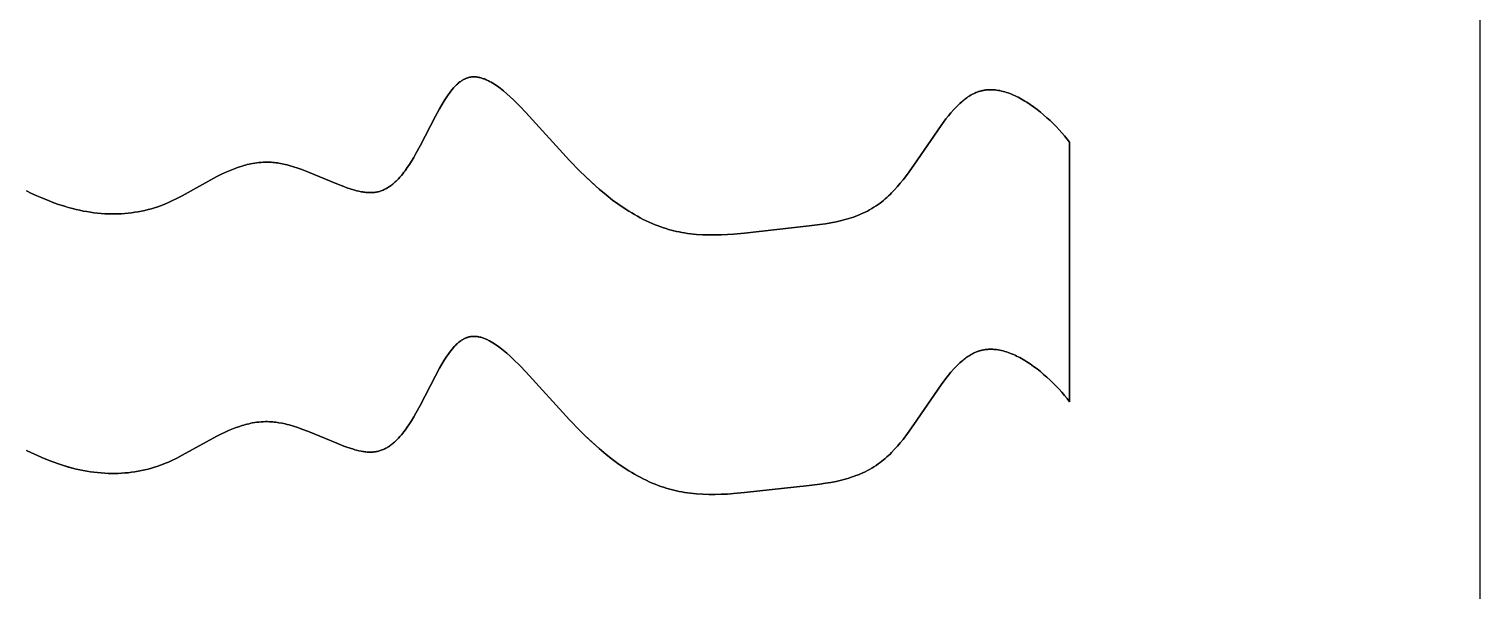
# Model space of a CAD drawing. Header units: feet. Extents: x 0 to 1.5, y 93.18 to 96.08.
# Drawn here: x 1.125 to 1.5, y 93.7493 to 93.8944 of the extents above; entities that cross this region are included whole.
import ezdxf

# ---------------------------------------------------------------- set-up
doc = ezdxf.new("R2010")
doc.units = ezdxf.units.FT
doc.header["$MEASUREMENT"] = 0
doc.layers.add('Default', color=7, linetype='Continuous', true_color=0x000000)

msp = doc.modelspace()

# ---------------------------------------------------------------- linework, layer by layer
at = {"layer": 'Default'}
msp.add_lwpolyline([(0, 96), (1.5, 96), (1.5, 93.33333), (0, 93.33333)], close=True, dxfattribs=at)
for points in [[(1.12438, 93.85249), (1.12568, 93.85186), (1.12699, 93.85126), (1.12832, 93.85067), (1.13023, 93.8499), (1.13144, 93.84944), (1.13266, 93.84901), (1.13389, 93.84861), (1.13523, 93.8482), (1.13621, 93.84794), (1.13719, 93.84769), (1.1381, 93.84749), (1.13902, 93.8473), (1.13993, 93.84714), (1.14086, 93.84699), (1.14178, 93.84686), (1.14271, 93.84676), (1.14363, 93.84667), (1.14456, 93.84661), (1.14544, 93.84657), (1.14631, 93.84655), (1.14718, 93.84655), (1.14805, 93.84657), (1.14892, 93.84661), (1.14979, 93.84666), (1.15065, 93.84674), (1.15151, 93.84684), (1.15237, 93.84697), (1.15323, 93.84711), (1.15408, 93.84727), (1.15493, 93.84746), (1.15578, 93.84767), (1.15662, 93.84789), (1.15746, 93.84815), (1.15829, 93.84842), (1.15895, 93.84866), (1.15898, 93.84867), (1.15965, 93.84893), (1.16031, 93.84919), (1.16103, 93.8495), (1.16175, 93.84983), (1.16317, 93.85051), (1.16457, 93.85123), (1.17355, 93.85619), (1.17461, 93.85673), (1.17568, 93.85724), (1.17654, 93.85762), (1.1774, 93.85799), (1.17828, 93.85833), (1.17916, 93.85865), (1.18005, 93.85893), (1.1805, 93.85907), (1.18096, 93.85919), (1.18141, 93.85931), (1.18187, 93.85942), (1.18233, 93.85952), (1.18279, 93.85961), (1.18333, 93.8597), (1.18388, 93.85978), (1.18443, 93.85985), (1.18498, 93.85989), (1.18553, 93.85993), (1.18608, 93.85995), (1.18664, 93.85995), (1.18719, 93.85993), (1.18759, 93.85991), (1.188, 93.85988), (1.1884, 93.85984), (1.1888, 93.85979), (1.1892, 93.85973), (1.1896, 93.85967), (1.19039, 93.85952), (1.19116, 93.85936), (1.19171, 93.85922), (1.19227, 93.85908), (1.19337, 93.85876), (1.19447, 93.85841), (1.19555, 93.85803), (1.19726, 93.85738), (1.20456, 93.85433), (1.20638, 93.85362), (1.20718, 93.85332), (1.208, 93.85304), (1.20883, 93.85279), (1.20924, 93.85267), (1.20966, 93.85256), (1.21024, 93.85241), (1.21084, 93.85229), (1.21115, 93.85224), (1.21145, 93.85219), (1.21176, 93.85214), (1.21206, 93.85211), (1.21237, 93.85208), (1.21268, 93.85206), (1.21298, 93.85205), (1.21329, 93.85205), (1.2136, 93.85206), (1.2139, 93.85208), (1.21406, 93.85209), (1.21421, 93.8521), (1.21436, 93.85212), (1.21451, 93.85214), (1.21477, 93.85219), (1.21503, 93.85224), (1.21529, 93.8523), (1.21554, 93.85237), (1.21579, 93.85245), (1.21604, 93.85253), (1.21628, 93.85262), (1.21652, 93.85272), (1.21676, 93.85283), (1.217, 93.85294), (1.21723, 93.85306), (1.21746, 93.85318), (1.21768, 93.85332), (1.21791, 93.85346), (1.21813, 93.8536), (1.21835, 93.85375), (1.21857, 93.85392), (1.2188, 93.85409), (1.21902, 93.85427), (1.21924, 93.85445), (1.21945, 93.85464), (1.21967, 93.85483), (1.21987, 93.85503), (1.22008, 93.85523), (1.22048, 93.85564), (1.22086, 93.85606), (1.22123, 93.85649), (1.22159, 93.85693), (1.22189, 93.85732), (1.22219, 93.85771), (1.22277, 93.85852), (1.22332, 93.85934), (1.22385, 93.86018), (1.22444, 93.86115), (1.22501, 93.86214), (1.2261, 93.86415), (1.23002, 93.8718), (1.23109, 93.87377), (1.23168, 93.8748), (1.2323, 93.87583), (1.23296, 93.87684), (1.2333, 93.87733), (1.23364, 93.8778), (1.23399, 93.87827), (1.23435, 93.87871), (1.23471, 93.87913), (1.2349, 93.87934), (1.23508, 93.87953), (1.2351, 93.87955), (1.23529, 93.87975), (1.23549, 93.87994), (1.2357, 93.88013), (1.23591, 93.88032), (1.23612, 93.8805), (1.23634, 93.88067), (1.23657, 93.88084), (1.23668, 93.88092), (1.2368, 93.88099), (1.23692, 93.88107), (1.23703, 93.88114), (1.23715, 93.88122), (1.23728, 93.88128), (1.2374, 93.88135), (1.23752, 93.88142), (1.23765, 93.88148), (1.23778, 93.88153), (1.2379, 93.88159), (1.23803, 93.88164), (1.23816, 93.88169), (1.2383, 93.88174), (1.23843, 93.88178), (1.23856, 93.88182), (1.2387, 93.88185), (1.23884, 93.88189), (1.23896, 93.88191), (1.23908, 93.88193), (1.2392, 93.88195), (1.23933, 93.88197), (1.23945, 93.88198), (1.23957, 93.88199), (1.23969, 93.882), (1.23982, 93.882), (1.23994, 93.88201), (1.24006, 93.88201), (1.24018, 93.882), (1.24031, 93.882), (1.24043, 93.88199), (1.24055, 93.88198), (1.24067, 93.88197), (1.2408, 93.88195), (1.24092, 93.88193), (1.24104, 93.88191), (1.24128, 93.88187), (1.24152, 93.88182), (1.24176, 93.88176), (1.242, 93.88169), (1.24223, 93.88161), (1.24246, 93.88153), (1.24269, 93.88145), (1.24291, 93.88136), (1.24313, 93.88126), (1.24336, 93.88116), (1.24357, 93.88106), (1.24379, 93.88095), (1.24401, 93.88084), (1.24444, 93.8806), (1.24486, 93.88035), (1.24527, 93.88009), (1.24568, 93.87982), (1.24607, 93.87955), (1.24674, 93.87905), (1.24717, 93.87871), (1.24761, 93.87836), (1.24847, 93.87763), (1.24933, 93.87686), (1.25019, 93.87606), (1.25184, 93.87442), (1.25339, 93.87281), (1.26468, 93.8604), (1.26735, 93.85764), (1.26873, 93.8563), (1.27054, 93.85459), (1.27233, 93.85299), (1.27417, 93.85145), (1.27583, 93.85015), (1.2772, 93.84914), (1.2786, 93.84817), (1.28003, 93.84724), (1.28076, 93.8468), (1.28149, 93.84636), (1.28223, 93.84594), (1.28298, 93.84554), (1.28374, 93.84515), (1.2845, 93.84477), (1.28527, 93.84441), (1.28606, 93.84407), (1.28684, 93.84374), (1.28764, 93.84344), (1.2883, 93.84319), (1.28897, 93.84297), (1.28964, 93.84275), (1.29031, 93.84255), (1.29099, 93.84236), (1.29167, 93.84219), (1.29235, 93.84203), (1.29304, 93.84188), (1.29372, 93.84175), (1.2944, 93.84164), (1.29518, 93.84152), (1.29597, 93.84142), (1.29676, 93.84133), (1.29755, 93.84126), (1.29913, 93.84116), (1.30073, 93.84112), (1.30232, 93.84111), (1.30391, 93.84115), (1.30549, 93.84123), (1.30707, 93.84133), (1.30995, 93.84158), (1.32659, 93.84343), (1.32942, 93.84378), (1.33083, 93.84399), (1.33223, 93.84423), (1.33362, 93.8445), (1.33499, 93.84482), (1.33563, 93.84498), (1.33626, 93.84516), (1.33689, 93.84534), (1.33751, 93.84554), (1.33812, 93.84575), (1.33873, 93.84597), (1.33934, 93.84621), (1.33993, 93.84646), (1.34052, 93.84672), (1.3411, 93.847), (1.34168, 93.84729), (1.34225, 93.8476), (1.34282, 93.84792), (1.34338, 93.84826), (1.34393, 93.84862), (1.34447, 93.849), (1.34494, 93.84934), (1.3454, 93.84969), (1.34586, 93.85006), (1.3463, 93.85043), (1.34672, 93.85081), (1.34713, 93.85119), (1.34754, 93.85158), (1.34793, 93.85197), (1.3487, 93.85278), (1.34945, 93.85362), (1.35017, 93.85447), (1.35088, 93.85534), (1.35205, 93.85687), (1.35371, 93.85918), (1.36073, 93.86944), (1.36199, 93.87112), (1.36263, 93.87193), (1.36328, 93.87271), (1.36404, 93.87357), (1.36454, 93.8741), (1.36505, 93.87462), (1.36557, 93.87512), (1.36607, 93.87556), (1.36632, 93.87578), (1.36658, 93.87599), (1.36684, 93.8762), (1.36711, 93.87641), (1.36738, 93.8766), (1.36766, 93.8768), (1.36794, 93.87698), (1.36822, 93.87716), (1.36851, 93.87733), (1.36881, 93.87749), (1.3691, 93.87764), (1.36941, 93.87779), (1.36971, 93.87792), (1.37002, 93.87805), (1.3702, 93.87811), (1.37037, 93.87817), (1.37055, 93.87823), (1.37073, 93.87828), (1.3709, 93.87833), (1.37108, 93.87838), (1.37126, 93.87842), (1.37144, 93.87846), (1.37166, 93.8785), (1.37189, 93.87854), (1.37211, 93.87857), (1.37233, 93.8786), (1.37255, 93.87862), (1.37278, 93.87864), (1.373, 93.87865), (1.37322, 93.87866), (1.37345, 93.87867), (1.37367, 93.87867), (1.37389, 93.87866), (1.37412, 93.87865), (1.37434, 93.87864), (1.37456, 93.87862), (1.37479, 93.8786), (1.37501, 93.87857), (1.37545, 93.87851), (1.37589, 93.87843), (1.37633, 93.87833), (1.37676, 93.87823), (1.37719, 93.87811), (1.37762, 93.87798), (1.37805, 93.87784), (1.37847, 93.87768), (1.37894, 93.8775), (1.37941, 93.8773), (1.37983, 93.87711), (1.38024, 93.87691), (1.38065, 93.87671), (1.38106, 93.8765), (1.38151, 93.87625), (1.38196, 93.87599), (1.38241, 93.87572), (1.38286, 93.87544), (1.38376, 93.87486), (1.38464, 93.87423), (1.38552, 93.87357), (1.38638, 93.87289), (1.38723, 93.87217), (1.38807, 93.87144), (1.38888, 93.87068), (1.38968, 93.86991), (1.39045, 93.86912), (1.39121, 93.86832), (1.39193, 93.86752), (1.39263, 93.86671), (1.39331, 93.8659), (1.39395, 93.8651)], [(1.39395, 93.8651), (1.39331, 93.8659), (1.39263, 93.86671), (1.39193, 93.86752), (1.39121, 93.86832), (1.39045, 93.86912), (1.38968, 93.86991), (1.38888, 93.87068), (1.38807, 93.87144), (1.38723, 93.87217), (1.38638, 93.87289), (1.38552, 93.87357), (1.38464, 93.87423), (1.38376, 93.87486), (1.38286, 93.87544), (1.38241, 93.87572), (1.38196, 93.87599), (1.38151, 93.87625), (1.38106, 93.8765), (1.38065, 93.87671), (1.38024, 93.87691), (1.37983, 93.87711), (1.37941, 93.8773), (1.37894, 93.8775), (1.37847, 93.87768), (1.37805, 93.87784), (1.37762, 93.87798), (1.37719, 93.87811), (1.37676, 93.87823), (1.37633, 93.87833), (1.37589, 93.87843), (1.37545, 93.87851), (1.37501, 93.87857), (1.37479, 93.8786), (1.37456, 93.87862), (1.37434, 93.87864), (1.37412, 93.87865), (1.37389, 93.87866), (1.37367, 93.87867), (1.37345, 93.87867), (1.37322, 93.87866), (1.373, 93.87865), (1.37278, 93.87864), (1.37255, 93.87862), (1.37233, 93.8786), (1.37211, 93.87857), (1.37189, 93.87854), (1.37166, 93.8785), (1.37144, 93.87846), (1.37126, 93.87842), (1.37108, 93.87838), (1.3709, 93.87833), (1.37073, 93.87828), (1.37055, 93.87823), (1.37037, 93.87817), (1.3702, 93.87811), (1.37002, 93.87805), (1.36971, 93.87792), (1.36941, 93.87779), (1.3691, 93.87764), (1.36881, 93.87749), (1.36851, 93.87733), (1.36822, 93.87716), (1.36794, 93.87698), (1.36766, 93.8768), (1.36738, 93.8766), (1.36711, 93.87641), (1.36684, 93.8762), (1.36658, 93.87599), (1.36632, 93.87578), (1.36607, 93.87556), (1.36557, 93.87512), (1.36505, 93.87462), (1.36454, 93.8741), (1.36404, 93.87357), (1.36328, 93.87271), (1.36263, 93.87193), (1.36199, 93.87112), (1.36073, 93.86944), (1.35371, 93.85918), (1.35205, 93.85687), (1.35088, 93.85534), (1.35017, 93.85447), (1.34945, 93.85362), (1.3487, 93.85278), (1.34793, 93.85197), (1.34754, 93.85158), (1.34713, 93.85119), (1.34672, 93.85081), (1.3463, 93.85043), (1.34586, 93.85006), (1.3454, 93.84969), (1.34494, 93.84934), (1.34447, 93.849), (1.34393, 93.84862), (1.34338, 93.84826), (1.34282, 93.84792), (1.34225, 93.8476), (1.34168, 93.84729), (1.3411, 93.847), (1.34052, 93.84672), (1.33993, 93.84646), (1.33934, 93.84621), (1.33873, 93.84597), (1.33812, 93.84575), (1.33751, 93.84554), (1.33689, 93.84534), (1.33626, 93.84516), (1.33563, 93.84498), (1.33499, 93.84482), (1.33362, 93.8445), (1.33223, 93.84423), (1.33083, 93.84399), (1.32942, 93.84378), (1.32659, 93.84343), (1.30995, 93.84158), (1.30707, 93.84133), (1.30549, 93.84123), (1.30391, 93.84115), (1.30232, 93.84111), (1.30073, 93.84112), (1.29913, 93.84116), (1.29755, 93.84126), (1.29676, 93.84133), (1.29597, 93.84142), (1.29518, 93.84152), (1.2944, 93.84164), (1.29372, 93.84175), (1.29304, 93.84188), (1.29235, 93.84203), (1.29167, 93.84219), (1.29099, 93.84236), (1.29031, 93.84255), (1.28964, 93.84275), (1.28897, 93.84297), (1.2883, 93.84319), (1.28764, 93.84344), (1.28684, 93.84374), (1.28606, 93.84407), (1.28527, 93.84441), (1.2845, 93.84477), (1.28374, 93.84515), (1.28298, 93.84554), (1.28223, 93.84594), (1.28149, 93.84636), (1.28076, 93.8468), (1.28003, 93.84724), (1.2786, 93.84817), (1.2772, 93.84914), (1.27583, 93.85015), (1.27417, 93.85145), (1.27233, 93.85299), (1.27012, 93.85498), (1.26873, 93.8563), (1.26735, 93.85764), (1.26468, 93.8604), (1.25339, 93.87281), (1.25184, 93.87442), (1.25019, 93.87606), (1.24933, 93.87686), (1.24847, 93.87763), (1.24761, 93.87836), (1.24717, 93.87871), (1.24674, 93.87905), (1.24607, 93.87955), (1.24568, 93.87982), (1.24527, 93.88009), (1.24486, 93.88035), (1.24444, 93.8806), (1.24401, 93.88084), (1.24379, 93.88095), (1.24357, 93.88106), (1.24336, 93.88116), (1.24313, 93.88126), (1.24291, 93.88136), (1.24269, 93.88145), (1.24246, 93.88153), (1.24223, 93.88161), (1.242, 93.88169), (1.24176, 93.88176), (1.24152, 93.88182), (1.24128, 93.88187), (1.24104, 93.88191), (1.24092, 93.88193), (1.2408, 93.88195), (1.24067, 93.88197), (1.24055, 93.88198), (1.24043, 93.88199), (1.24031, 93.882), (1.24018, 93.882), (1.24006, 93.88201), (1.23994, 93.88201), (1.23982, 93.882), (1.23969, 93.882), (1.23957, 93.88199), (1.23945, 93.88198), (1.23933, 93.88197), (1.2392, 93.88195), (1.23908, 93.88193), (1.23896, 93.88191), (1.23884, 93.88189), (1.2387, 93.88185), (1.23856, 93.88182), (1.23843, 93.88178), (1.2383, 93.88174), (1.23816, 93.88169), (1.23803, 93.88164), (1.2379, 93.88159), (1.23778, 93.88153), (1.23765, 93.88148), (1.23752, 93.88142), (1.2374, 93.88135), (1.23728, 93.88128), (1.23715, 93.88122), (1.23703, 93.88114), (1.23692, 93.88107), (1.2368, 93.88099), (1.23668, 93.88092), (1.23657, 93.88084), (1.23634, 93.88067), (1.23612, 93.8805), (1.23591, 93.88032), (1.2357, 93.88013), (1.23549, 93.87994), (1.23529, 93.87975), (1.2351, 93.87955), (1.23508, 93.87953), (1.2349, 93.87934), (1.23471, 93.87913), (1.23435, 93.87871), (1.23399, 93.87827), (1.23364, 93.8778), (1.2333, 93.87733), (1.23296, 93.87684), (1.2323, 93.87583), (1.23168, 93.8748), (1.23109, 93.87377), (1.23002, 93.8718), (1.2261, 93.86415), (1.22501, 93.86214), (1.22444, 93.86115), (1.22385, 93.86018), (1.22332, 93.85934), (1.22277, 93.85852), (1.22219, 93.85771), (1.22189, 93.85732), (1.22159, 93.85693), (1.22123, 93.85649), (1.22086, 93.85606), (1.22048, 93.85564), (1.22008, 93.85523), (1.21987, 93.85503), (1.21967, 93.85483), (1.21945, 93.85464), (1.21924, 93.85445), (1.21902, 93.85427), (1.2188, 93.85409), (1.21857, 93.85392), (1.21835, 93.85375), (1.21813, 93.8536), (1.21791, 93.85346), (1.21768, 93.85332), (1.21746, 93.85318), (1.21723, 93.85306), (1.217, 93.85294), (1.21676, 93.85283), (1.21652, 93.85272), (1.21628, 93.85262), (1.21604, 93.85253), (1.21579, 93.85245), (1.21554, 93.85237), (1.21529, 93.8523), (1.21503, 93.85224), (1.21477, 93.85219), (1.21451, 93.85214), (1.21436, 93.85212), (1.21421, 93.8521), (1.21406, 93.85209), (1.2139, 93.85208), (1.2136, 93.85206), (1.21329, 93.85205), (1.21298, 93.85205), (1.21268, 93.85206), (1.21237, 93.85208), (1.21206, 93.85211), (1.21176, 93.85214), (1.21145, 93.85219), (1.21115, 93.85224), (1.21084, 93.85229), (1.21024, 93.85241), (1.20966, 93.85256), (1.20924, 93.85267), (1.20883, 93.85279), (1.208, 93.85304), (1.20718, 93.85332), (1.20638, 93.85362), (1.20456, 93.85433), (1.19726, 93.85738), (1.19555, 93.85803), (1.19447, 93.85841), (1.19337, 93.85876), (1.19227, 93.85908), (1.19171, 93.85922), (1.19116, 93.85936), (1.19039, 93.85952), (1.1896, 93.85967), (1.1892, 93.85973), (1.1888, 93.85979), (1.1884, 93.85984), (1.188, 93.85988), (1.18759, 93.85991), (1.18719, 93.85993), (1.18664, 93.85995), (1.18608, 93.85995), (1.18553, 93.85993), (1.18498, 93.85989), (1.18443, 93.85985), (1.18388, 93.85978), (1.18333, 93.8597), (1.18279, 93.85961), (1.18233, 93.85952), (1.18187, 93.85942), (1.18141, 93.85931), (1.18096, 93.85919), (1.1805, 93.85907), (1.18005, 93.85893), (1.17916, 93.85865), (1.17828, 93.85833), (1.1774, 93.85799), (1.17654, 93.85762), (1.17568, 93.85724), (1.17461, 93.85673), (1.17355, 93.85619), (1.16457, 93.85123), (1.16317, 93.85051), (1.16175, 93.84983), (1.16103, 93.8495), (1.16031, 93.84919), (1.15965, 93.84893), (1.15898, 93.84867), (1.15895, 93.84866), (1.15829, 93.84842), (1.15746, 93.84815), (1.15662, 93.84789), (1.15578, 93.84767), (1.15493, 93.84746), (1.15408, 93.84727), (1.15323, 93.84711), (1.15237, 93.84697), (1.15151, 93.84684), (1.15065, 93.84674), (1.14979, 93.84666), (1.14892, 93.84661), (1.14805, 93.84657), (1.14718, 93.84655), (1.14631, 93.84655), (1.14544, 93.84657), (1.14456, 93.84661), (1.14363, 93.84667), (1.14271, 93.84676), (1.14178, 93.84686), (1.14086, 93.84699), (1.13993, 93.84714), (1.13902, 93.8473), (1.1381, 93.84749), (1.13719, 93.84769), (1.13621, 93.84794), (1.13512, 93.84823), (1.13389, 93.84861), (1.13266, 93.84901), (1.13144, 93.84944), (1.13023, 93.8499), (1.12832, 93.85067), (1.12699, 93.85126), (1.12568, 93.85186), (1.12438, 93.85249)], [(1.39395, 93.79799), (1.39395, 93.8651)], [(1.39395, 93.8651), (1.39395, 93.79799)], [(1.12438, 93.78538), (1.12568, 93.78475), (1.12699, 93.78414), (1.12832, 93.78356), (1.13023, 93.78278), (1.13144, 93.78233), (1.13266, 93.7819), (1.13389, 93.78149), (1.13523, 93.78109), (1.13621, 93.78083), (1.13719, 93.78058), (1.1381, 93.78038), (1.13902, 93.78019), (1.13993, 93.78002), (1.14086, 93.77988), (1.14178, 93.77975), (1.14271, 93.77965), (1.14363, 93.77956), (1.14456, 93.7795), (1.14544, 93.77946), (1.14631, 93.77944), (1.14718, 93.77944), (1.14805, 93.77945), (1.14892, 93.77949), (1.14979, 93.77955), (1.15065, 93.77963), (1.15151, 93.77973), (1.15237, 93.77985), (1.15323, 93.78), (1.15408, 93.78016), (1.15493, 93.78035), (1.15578, 93.78055), (1.15662, 93.78078), (1.15746, 93.78103), (1.15829, 93.78131), (1.15895, 93.78155), (1.15898, 93.78156), (1.15965, 93.78181), (1.16031, 93.78208), (1.16103, 93.78239), (1.16175, 93.78272), (1.16317, 93.7834), (1.16457, 93.78412), (1.17355, 93.78907), (1.17461, 93.78961), (1.17568, 93.79013), (1.17654, 93.79051), (1.1774, 93.79087), (1.17828, 93.79122), (1.17916, 93.79153), (1.18005, 93.79182), (1.1805, 93.79195), (1.18096, 93.79208), (1.18141, 93.7922), (1.18187, 93.7923), (1.18233, 93.7924), (1.18279, 93.79249), (1.18333, 93.79259), (1.18388, 93.79267), (1.18443, 93.79273), (1.18498, 93.79278), (1.18553, 93.79282), (1.18608, 93.79283), (1.18664, 93.79284), (1.18719, 93.79282), (1.18759, 93.7928), (1.188, 93.79277), (1.1884, 93.79273), (1.1888, 93.79268), (1.1892, 93.79262), (1.1896, 93.79256), (1.19039, 93.79241), (1.19116, 93.79225), (1.19171, 93.79211), (1.19227, 93.79197), (1.19337, 93.79165), (1.19447, 93.79129), (1.19555, 93.79092), (1.19726, 93.79027), (1.20456, 93.78722), (1.20638, 93.78651), (1.20718, 93.78621), (1.208, 93.78593), (1.20883, 93.78567), (1.20924, 93.78556), (1.20966, 93.78544), (1.21024, 93.7853), (1.21084, 93.78518), (1.21115, 93.78512), (1.21145, 93.78507), (1.21176, 93.78503), (1.21206, 93.785), (1.21237, 93.78497), (1.21268, 93.78495), (1.21298, 93.78494), (1.21329, 93.78494), (1.2136, 93.78495), (1.2139, 93.78496), (1.21406, 93.78498), (1.21421, 93.78499), (1.21436, 93.78501), (1.21451, 93.78503), (1.21477, 93.78508), (1.21503, 93.78513), (1.21529, 93.78519), (1.21554, 93.78526), (1.21579, 93.78533), (1.21604, 93.78542), (1.21628, 93.78551), (1.21652, 93.78561), (1.21676, 93.78571), (1.217, 93.78583), (1.21723, 93.78595), (1.21746, 93.78607), (1.21768, 93.7862), (1.21791, 93.78634), (1.21813, 93.78649), (1.21835, 93.78664), (1.21857, 93.78681), (1.2188, 93.78698), (1.21902, 93.78716), (1.21924, 93.78734), (1.21945, 93.78753), (1.21967, 93.78772), (1.21987, 93.78791), (1.22008, 93.78811), (1.22048, 93.78852), (1.22086, 93.78895), (1.22123, 93.78938), (1.22159, 93.78982), (1.22189, 93.7902), (1.22219, 93.7906), (1.22277, 93.79141), (1.22332, 93.79223), (1.22385, 93.79306), (1.22444, 93.79404), (1.22501, 93.79503), (1.2261, 93.79704), (1.23002, 93.80469), (1.23109, 93.80666), (1.23168, 93.80769), (1.2323, 93.80872), (1.23296, 93.80972), (1.2333, 93.81021), (1.23364, 93.81069), (1.23399, 93.81115), (1.23435, 93.8116), (1.23471, 93.81202), (1.2349, 93.81222), (1.23508, 93.81242), (1.2351, 93.81244), (1.23529, 93.81264), (1.23549, 93.81283), (1.2357, 93.81302), (1.23591, 93.8132), (1.23612, 93.81338), (1.23634, 93.81356), (1.23657, 93.81372), (1.23668, 93.8138), (1.2368, 93.81388), (1.23692, 93.81396), (1.23703, 93.81403), (1.23715, 93.8141), (1.23728, 93.81417), (1.2374, 93.81424), (1.23752, 93.8143), (1.23765, 93.81436), (1.23778, 93.81442), (1.2379, 93.81448), (1.23803, 93.81453), (1.23816, 93.81458), (1.2383, 93.81462), (1.23843, 93.81467), (1.23856, 93.81471), (1.2387, 93.81474), (1.23884, 93.81477), (1.23896, 93.8148), (1.23908, 93.81482), (1.2392, 93.81484), (1.23933, 93.81486), (1.23945, 93.81487), (1.23957, 93.81488), (1.23969, 93.81489), (1.23982, 93.81489), (1.23994, 93.81489), (1.24006, 93.81489), (1.24018, 93.81489), (1.24031, 93.81489), (1.24043, 93.81488), (1.24055, 93.81487), (1.24067, 93.81485), (1.2408, 93.81484), (1.24092, 93.81482), (1.24104, 93.8148), (1.24128, 93.81476), (1.24152, 93.8147), (1.24176, 93.81464), (1.242, 93.81457), (1.24223, 93.8145), (1.24246, 93.81442), (1.24269, 93.81433), (1.24291, 93.81424), (1.24313, 93.81415), (1.24336, 93.81405), (1.24357, 93.81395), (1.24379, 93.81384), (1.24401, 93.81372), (1.24444, 93.81349), (1.24486, 93.81324), (1.24527, 93.81298), (1.24568, 93.81271), (1.24607, 93.81243), (1.24674, 93.81194), (1.24717, 93.8116), (1.24761, 93.81125), (1.24847, 93.81052), (1.24933, 93.80974), (1.25019, 93.80894), (1.25184, 93.80731), (1.25339, 93.80569), (1.26468, 93.79329), (1.26735, 93.79053), (1.26873, 93.78918), (1.27054, 93.78748), (1.27233, 93.78588), (1.27417, 93.78434), (1.27583, 93.78304), (1.2772, 93.78203), (1.2786, 93.78105), (1.28003, 93.78013), (1.28076, 93.77968), (1.28149, 93.77925), (1.28223, 93.77883), (1.28298, 93.77843), (1.28374, 93.77804), (1.2845, 93.77766), (1.28527, 93.7773), (1.28606, 93.77696), (1.28684, 93.77663), (1.28764, 93.77632), (1.2883, 93.77608), (1.28897, 93.77585), (1.28964, 93.77564), (1.29031, 93.77544), (1.29099, 93.77525), (1.29167, 93.77508), (1.29235, 93.77492), (1.29304, 93.77477), (1.29372, 93.77464), (1.2944, 93.77452), (1.29518, 93.77441), (1.29597, 93.77431), (1.29676, 93.77422), (1.29755, 93.77415), (1.29913, 93.77405), (1.30073, 93.774), (1.30232, 93.774), (1.30391, 93.77404), (1.30549, 93.77411), (1.30707, 93.77422), (1.30995, 93.77447), (1.32659, 93.77631), (1.32942, 93.77667), (1.33083, 93.77688), (1.33223, 93.77712), (1.33362, 93.77739), (1.33499, 93.77771), (1.33563, 93.77787), (1.33626, 93.77805), (1.33689, 93.77823), (1.33751, 93.77843), (1.33812, 93.77864), (1.33873, 93.77886), (1.33934, 93.7791), (1.33993, 93.77934), (1.34052, 93.77961), (1.3411, 93.77988), (1.34168, 93.78018), (1.34225, 93.78049), (1.34282, 93.78081), (1.34338, 93.78115), (1.34393, 93.78151), (1.34447, 93.78189), (1.34494, 93.78223), (1.3454, 93.78258), (1.34586, 93.78295), (1.3463, 93.78332), (1.34672, 93.78369), (1.34713, 93.78407), (1.34754, 93.78446), (1.34793, 93.78486), (1.3487, 93.78567), (1.34945, 93.78651), (1.35017, 93.78736), (1.35088, 93.78823), (1.35205, 93.78975), (1.35371, 93.79206), (1.36073, 93.80233), (1.36199, 93.80401), (1.36263, 93.80482), (1.36328, 93.8056), (1.36404, 93.80645), (1.36454, 93.80699), (1.36505, 93.8075), (1.36557, 93.80801), (1.36607, 93.80845), (1.36632, 93.80867), (1.36658, 93.80888), (1.36684, 93.80909), (1.36711, 93.80929), (1.36738, 93.80949), (1.36766, 93.80968), (1.36794, 93.80987), (1.36822, 93.81005), (1.36851, 93.81022), (1.36881, 93.81038), (1.3691, 93.81053), (1.36941, 93.81068), (1.36971, 93.81081), (1.37002, 93.81093), (1.3702, 93.811), (1.37037, 93.81106), (1.37055, 93.81111), (1.37073, 93.81117), (1.3709, 93.81122), (1.37108, 93.81126), (1.37126, 93.81131), (1.37144, 93.81135), (1.37166, 93.81139), (1.37189, 93.81143), (1.37211, 93.81146), (1.37233, 93.81149), (1.37255, 93.81151), (1.37278, 93.81153), (1.373, 93.81154), (1.37322, 93.81155), (1.37345, 93.81155), (1.37367, 93.81155), (1.37389, 93.81155), (1.37412, 93.81154), (1.37434, 93.81153), (1.37456, 93.81151), (1.37479, 93.81148), (1.37501, 93.81146), (1.37545, 93.81139), (1.37589, 93.81132), (1.37633, 93.81122), (1.37676, 93.81112), (1.37719, 93.811), (1.37762, 93.81087), (1.37805, 93.81072), (1.37847, 93.81057), (1.37894, 93.81038), (1.37941, 93.81019), (1.37983, 93.81), (1.38024, 93.8098), (1.38065, 93.8096), (1.38106, 93.80939), (1.38151, 93.80914), (1.38196, 93.80888), (1.38241, 93.80861), (1.38286, 93.80833), (1.38376, 93.80774), (1.38464, 93.80712), (1.38552, 93.80646), (1.38638, 93.80577), (1.38723, 93.80506), (1.38807, 93.80432), (1.38888, 93.80357), (1.38968, 93.80279), (1.39045, 93.80201), (1.39121, 93.80121), (1.39193, 93.80041), (1.39263, 93.7996), (1.39331, 93.79879), (1.39395, 93.79799)], [(1.39395, 93.79799), (1.39331, 93.79879), (1.39263, 93.7996), (1.39193, 93.80041), (1.39121, 93.80121), (1.39045, 93.80201), (1.38968, 93.80279), (1.38888, 93.80357), (1.38807, 93.80432), (1.38723, 93.80506), (1.38638, 93.80577), (1.38552, 93.80646), (1.38464, 93.80712), (1.38376, 93.80774), (1.38286, 93.80833), (1.38241, 93.80861), (1.38196, 93.80888), (1.38151, 93.80914), (1.38106, 93.80939), (1.38065, 93.8096), (1.38024, 93.8098), (1.37983, 93.81), (1.37941, 93.81019), (1.37894, 93.81038), (1.37847, 93.81057), (1.37805, 93.81072), (1.37762, 93.81087), (1.37719, 93.811), (1.37676, 93.81112), (1.37633, 93.81122), (1.37589, 93.81132), (1.37545, 93.81139), (1.37501, 93.81146), (1.37479, 93.81148), (1.37456, 93.81151), (1.37434, 93.81153), (1.37412, 93.81154), (1.37389, 93.81155), (1.37367, 93.81155), (1.37345, 93.81155), (1.37322, 93.81155), (1.373, 93.81154), (1.37278, 93.81153), (1.37255, 93.81151), (1.37233, 93.81149), (1.37211, 93.81146), (1.37189, 93.81143), (1.37166, 93.81139), (1.37144, 93.81135), (1.37126, 93.81131), (1.37108, 93.81126), (1.3709, 93.81122), (1.37073, 93.81117), (1.37055, 93.81111), (1.37037, 93.81106), (1.3702, 93.811), (1.37002, 93.81093), (1.36971, 93.81081), (1.36941, 93.81068), (1.3691, 93.81053), (1.36881, 93.81038), (1.36851, 93.81022), (1.36822, 93.81005), (1.36794, 93.80987), (1.36766, 93.80968), (1.36738, 93.80949), (1.36711, 93.80929), (1.36684, 93.80909), (1.36658, 93.80888), (1.36632, 93.80867), (1.36607, 93.80845), (1.36557, 93.80801), (1.36505, 93.8075), (1.36454, 93.80699), (1.36404, 93.80645), (1.36328, 93.8056), (1.36263, 93.80482), (1.36199, 93.80401), (1.36073, 93.80233), (1.35371, 93.79206), (1.35205, 93.78975), (1.35088, 93.78823), (1.35017, 93.78736), (1.34945, 93.78651), (1.3487, 93.78567), (1.34793, 93.78486), (1.34754, 93.78446), (1.34713, 93.78407), (1.34672, 93.78369), (1.3463, 93.78332), (1.34586, 93.78295), (1.3454, 93.78258), (1.34494, 93.78223), (1.34447, 93.78189), (1.34393, 93.78151), (1.34338, 93.78115), (1.34282, 93.78081), (1.34225, 93.78049), (1.34168, 93.78018), (1.3411, 93.77988), (1.34052, 93.77961), (1.33993, 93.77934), (1.33934, 93.7791), (1.33873, 93.77886), (1.33812, 93.77864), (1.33751, 93.77843), (1.33689, 93.77823), (1.33626, 93.77805), (1.33563, 93.77787), (1.33499, 93.77771), (1.33362, 93.77739), (1.33223, 93.77712), (1.33083, 93.77688), (1.32942, 93.77667), (1.32659, 93.77631), (1.30995, 93.77447), (1.30707, 93.77422), (1.30549, 93.77411), (1.30391, 93.77404), (1.30232, 93.774), (1.30073, 93.774), (1.29913, 93.77405), (1.29755, 93.77415), (1.29676, 93.77422), (1.29597, 93.77431), (1.29518, 93.77441), (1.2944, 93.77452), (1.29372, 93.77464), (1.29304, 93.77477), (1.29235, 93.77492), (1.29167, 93.77508), (1.29099, 93.77525), (1.29031, 93.77544), (1.28964, 93.77564), (1.28897, 93.77585), (1.2883, 93.77608), (1.28764, 93.77632), (1.28684, 93.77663), (1.28606, 93.77696), (1.28527, 93.7773), (1.2845, 93.77766), (1.28374, 93.77804), (1.28298, 93.77843), (1.28223, 93.77883), (1.28149, 93.77925), (1.28076, 93.77968), (1.28003, 93.78013), (1.2786, 93.78105), (1.2772, 93.78203), (1.27583, 93.78304), (1.27417, 93.78434), (1.27233, 93.78588), (1.27012, 93.78786), (1.26873, 93.78918), (1.26735, 93.79053), (1.26468, 93.79329), (1.25339, 93.80569), (1.25184, 93.80731), (1.25019, 93.80894), (1.24933, 93.80974), (1.24847, 93.81052), (1.24761, 93.81125), (1.24717, 93.8116), (1.24674, 93.81194), (1.24607, 93.81243), (1.24568, 93.81271), (1.24527, 93.81298), (1.24486, 93.81324), (1.24444, 93.81349), (1.24401, 93.81372), (1.24379, 93.81384), (1.24357, 93.81395), (1.24336, 93.81405), (1.24313, 93.81415), (1.24291, 93.81424), (1.24269, 93.81433), (1.24246, 93.81442), (1.24223, 93.8145), (1.242, 93.81457), (1.24176, 93.81464), (1.24152, 93.8147), (1.24128, 93.81476), (1.24104, 93.8148), (1.24092, 93.81482), (1.2408, 93.81484), (1.24067, 93.81485), (1.24055, 93.81487), (1.24043, 93.81488), (1.24031, 93.81489), (1.24018, 93.81489), (1.24006, 93.81489), (1.23994, 93.81489), (1.23982, 93.81489), (1.23969, 93.81489), (1.23957, 93.81488), (1.23945, 93.81487), (1.23933, 93.81486), (1.2392, 93.81484), (1.23908, 93.81482), (1.23896, 93.8148), (1.23884, 93.81477), (1.2387, 93.81474), (1.23856, 93.81471), (1.23843, 93.81467), (1.2383, 93.81462), (1.23816, 93.81458), (1.23803, 93.81453), (1.2379, 93.81448), (1.23778, 93.81442), (1.23765, 93.81436), (1.23752, 93.8143), (1.2374, 93.81424), (1.23728, 93.81417), (1.23715, 93.8141), (1.23703, 93.81403), (1.23692, 93.81396), (1.2368, 93.81388), (1.23668, 93.8138), (1.23657, 93.81372), (1.23634, 93.81356), (1.23612, 93.81338), (1.23591, 93.8132), (1.2357, 93.81302), (1.23549, 93.81283), (1.23529, 93.81264), (1.2351, 93.81244), (1.23508, 93.81242), (1.2349, 93.81222), (1.23471, 93.81202), (1.23435, 93.8116), (1.23399, 93.81115), (1.23364, 93.81069), (1.2333, 93.81021), (1.23296, 93.80972), (1.2323, 93.80872), (1.23168, 93.80769), (1.23109, 93.80666), (1.23002, 93.80469), (1.2261, 93.79704), (1.22501, 93.79503), (1.22444, 93.79404), (1.22385, 93.79306), (1.22332, 93.79223), (1.22277, 93.79141), (1.22219, 93.7906), (1.22189, 93.7902), (1.22159, 93.78982), (1.22123, 93.78938), (1.22086, 93.78895), (1.22048, 93.78852), (1.22008, 93.78811), (1.21987, 93.78791), (1.21967, 93.78772), (1.21945, 93.78753), (1.21924, 93.78734), (1.21902, 93.78716), (1.2188, 93.78698), (1.21857, 93.78681), (1.21835, 93.78664), (1.21813, 93.78649), (1.21791, 93.78634), (1.21768, 93.7862), (1.21746, 93.78607), (1.21723, 93.78595), (1.217, 93.78583), (1.21676, 93.78571), (1.21652, 93.78561), (1.21628, 93.78551), (1.21604, 93.78542), (1.21579, 93.78533), (1.21554, 93.78526), (1.21529, 93.78519), (1.21503, 93.78513), (1.21477, 93.78508), (1.21451, 93.78503), (1.21436, 93.78501), (1.21421, 93.78499), (1.21406, 93.78498), (1.2139, 93.78496), (1.2136, 93.78495), (1.21329, 93.78494), (1.21298, 93.78494), (1.21268, 93.78495), (1.21237, 93.78497), (1.21206, 93.785), (1.21176, 93.78503), (1.21145, 93.78507), (1.21115, 93.78512), (1.21084, 93.78518), (1.21024, 93.7853), (1.20966, 93.78544), (1.20924, 93.78556), (1.20883, 93.78567), (1.208, 93.78593), (1.20718, 93.78621), (1.20638, 93.78651), (1.20456, 93.78722), (1.19726, 93.79027), (1.19555, 93.79092), (1.19447, 93.79129), (1.19337, 93.79165), (1.19227, 93.79197), (1.19171, 93.79211), (1.19116, 93.79225), (1.19039, 93.79241), (1.1896, 93.79256), (1.1892, 93.79262), (1.1888, 93.79268), (1.1884, 93.79273), (1.188, 93.79277), (1.18759, 93.7928), (1.18719, 93.79282), (1.18664, 93.79284), (1.18608, 93.79283), (1.18553, 93.79282), (1.18498, 93.79278), (1.18443, 93.79273), (1.18388, 93.79267), (1.18333, 93.79259), (1.18279, 93.79249), (1.18233, 93.7924), (1.18187, 93.7923), (1.18141, 93.7922), (1.18096, 93.79208), (1.1805, 93.79195), (1.18005, 93.79182), (1.17916, 93.79153), (1.17828, 93.79122), (1.1774, 93.79087), (1.17654, 93.79051), (1.17568, 93.79013), (1.17461, 93.78961), (1.17355, 93.78907), (1.16457, 93.78412), (1.16317, 93.7834), (1.16175, 93.78272), (1.16103, 93.78239), (1.16031, 93.78208), (1.15965, 93.78181), (1.15898, 93.78156), (1.15895, 93.78155), (1.15829, 93.78131), (1.15746, 93.78103), (1.15662, 93.78078), (1.15578, 93.78055), (1.15493, 93.78035), (1.15408, 93.78016), (1.15323, 93.78), (1.15237, 93.77985), (1.15151, 93.77973), (1.15065, 93.77963), (1.14979, 93.77955), (1.14892, 93.77949), (1.14805, 93.77945), (1.14718, 93.77944), (1.14631, 93.77944), (1.14544, 93.77946), (1.14456, 93.7795), (1.14363, 93.77956), (1.14271, 93.77965), (1.14178, 93.77975), (1.14086, 93.77988), (1.13993, 93.78002), (1.13902, 93.78019), (1.1381, 93.78038), (1.13719, 93.78058), (1.13621, 93.78083), (1.13512, 93.78112), (1.13389, 93.78149), (1.13266, 93.7819), (1.13144, 93.78233), (1.13023, 93.78278), (1.12832, 93.78356), (1.12699, 93.78414), (1.12568, 93.78475), (1.12438, 93.78538)]]:
    msp.add_lwpolyline(points, dxfattribs=at)
for points in [[(1.39395, 93.8651, 0), (1.39395, 93.8651, 0)], [(1.39395, 93.79799, 0), (1.39395, 93.79799, 0)]]:
    msp.add_polyline3d(points, close=True, dxfattribs=at)

doc.saveas('drawing.dxf')
